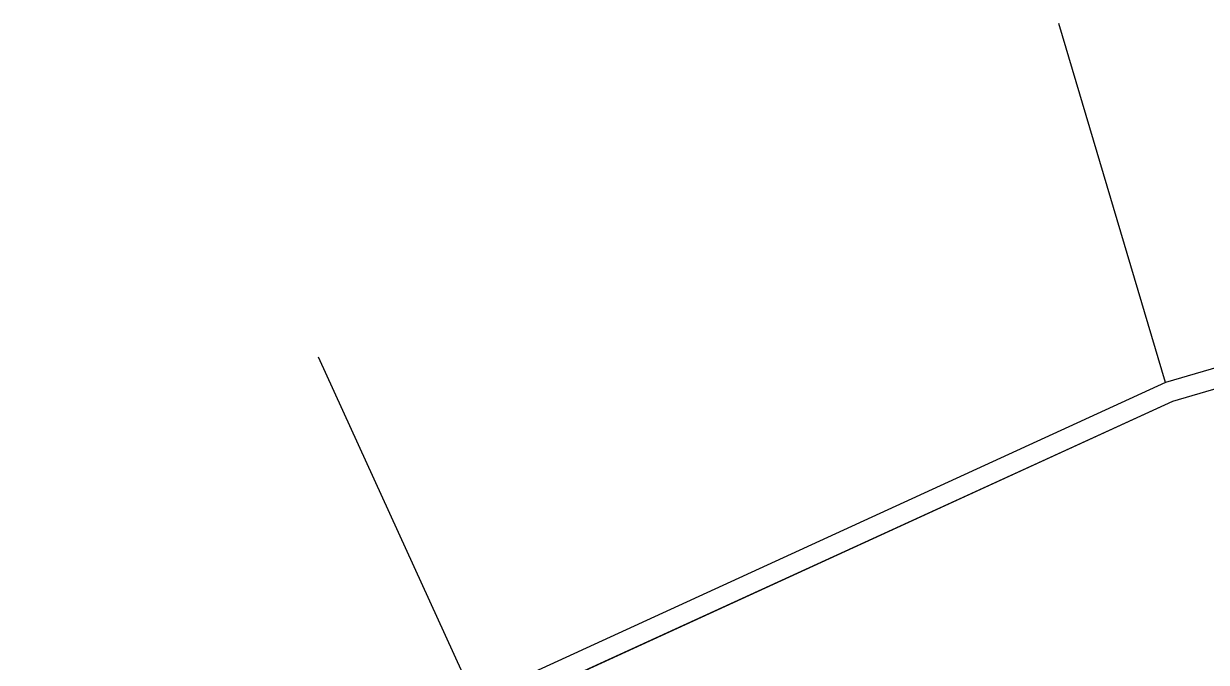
# Model space of a CAD drawing. Header units: millimetres. Extents: x 793 to 3159, y 750 to 2095.
# Drawn here: x 1184.68 to 1193.52, y 1068.09 to 1072.86 of the extents above; entities that cross this region are included whole.
import ezdxf

# ---------------------------------------------------------------- set-up
doc = ezdxf.new("R2010")
doc.units = ezdxf.units.MM
doc.linetypes.add('CONTINUA', pattern=[0])
for name, color, linetype in [('A-BANQUETA', 8, 'Continuous'), ('GUARNICIONES', 8, 'Continuous'), ('LINEAS DE PAVIEMENTOS', 9, 'Continuous')]:
    doc.layers.add(name, color=color, linetype=linetype)

msp = doc.modelspace()

# ---------------------------------------------------------------- linework, layer by layer
at = {"layer": 'A-BANQUETA', "linetype": 'CONTINUA', "ltscale": 0.5}
for p, q in [((1202.3229, 1072.86102, 294.771), (1193.20956, 1070.17931, 294.27519)), ((1202.3229, 1072.86102, 294.771), (1193.20956, 1070.17931, 294.27519)), ((1202.35618, 1072.71442, 294.77049), (1193.26267, 1070.03861, 294.27576)), ((1202.35618, 1072.71442, 294.77049), (1193.26267, 1070.03861, 294.27576)), ((1193.20956, 1070.17931, 294.27519), (1176.65069, 1062.585, 293.71931)), ((1193.20956, 1070.17931, 294.27519), (1176.65069, 1062.585, 293.71931)), ((1193.26267, 1070.03861, 294.27576), (1179.44373, 1063.71019, 293.78654)), ((1193.26267, 1070.03861, 294.27576), (1179.44373, 1063.71019, 293.78654))]:
    msp.add_line(p, q, dxfattribs=at)
at = {"layer": 'Defpoints'}
for p, q in [((1193.20996, 1070.17946, 294.276), (1192.41377, 1072.86387, 294.27601)), ((1188.04562, 1067.82331, 294.223), (1186.88412, 1070.37104, 294.22301))]:
    msp.add_line(p, q, dxfattribs=at)
at = {"layer": 'GUARNICIONES'}
for p, q in [((1202.35577, 1072.71433, 294.77049), (1193.26267, 1070.03861, 294.27656)), ((1193.26267, 1070.03861, 294.27576), (1170.68292, 1059.68302, 293.722))]:
    msp.add_line(p, q, dxfattribs=at)
at = {"layer": 'LINEAS DE PAVIEMENTOS'}
for p, q in [((1202.3229, 1072.86102, 294.771), (1193.20996, 1070.17946, 294.276)), ((1193.20996, 1070.17946, 294.276), (1170.62039, 1059.81937, 293.722))]:
    msp.add_line(p, q, dxfattribs=at)

doc.saveas('drawing.dxf')
